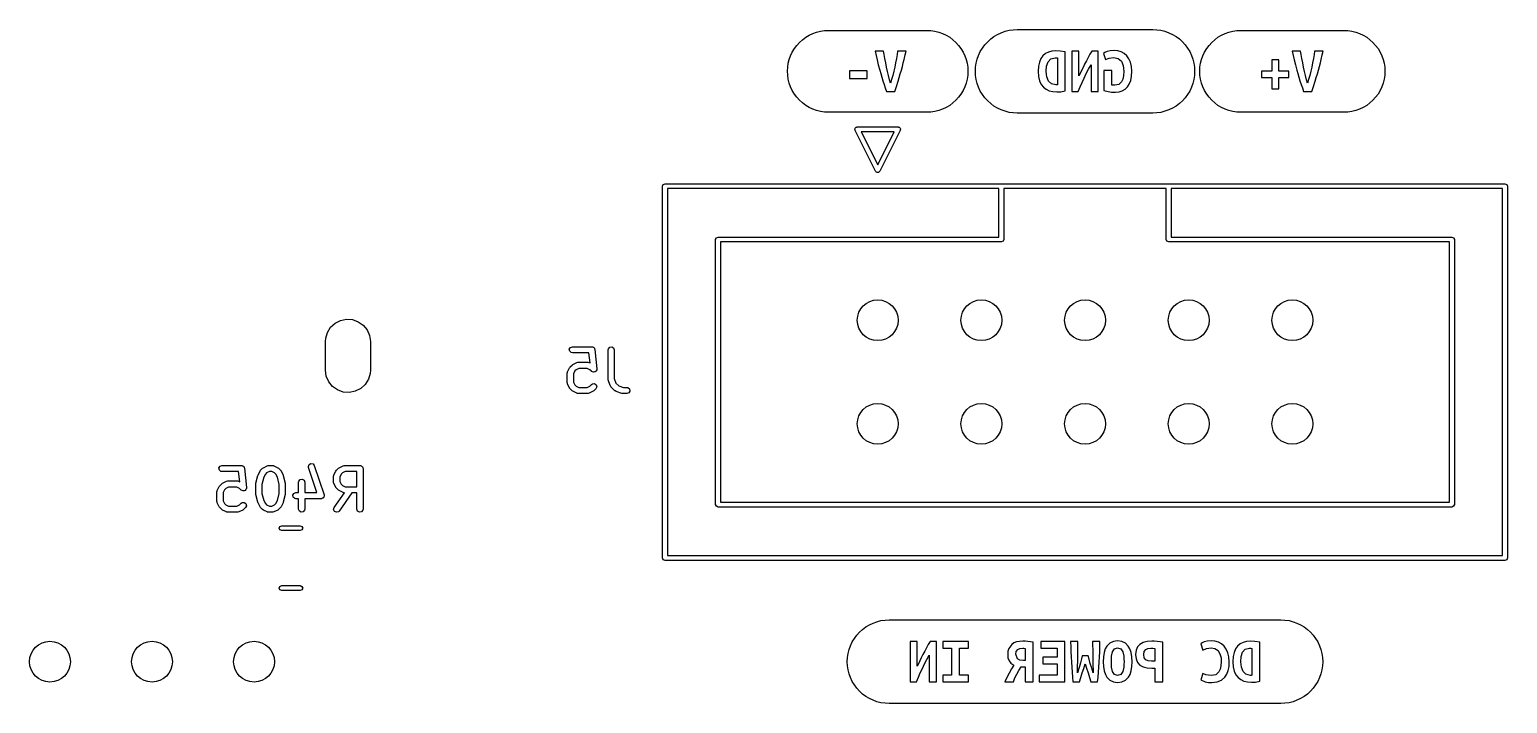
# Model space of a CAD drawing. Extents: x 64 to 231, y -147 to -43.
# Drawn here: x 156.9 to 193.11, y -146.57 to -130.04 of the extents above; entities that cross this region are included whole.
import ezdxf

# ---------------------------------------------------------------- set-up
doc = ezdxf.new("R2010")
doc.units = 0
doc.layers.add('BLACK', color=7, linetype='CONTINUOUS')

msp = doc.modelspace()

# ---------------------------------------------------------------- linework, layer by layer
at = {"layer": 'BLACK', "linetype": 'CONTINUOUS'}
for p, q in [((175.695, -130.427), (175.761, -130.354)), ((175.761, -130.354), (175.834, -130.288)), ((175.834, -130.288), (175.913, -130.229)), ((175.913, -130.229), (175.997, -130.179)), ((175.997, -130.179), (176.086, -130.136)), ((176.086, -130.136), (176.179, -130.103)), ((176.179, -130.103), (176.275, -130.079)), ((176.275, -130.079), (176.372, -130.065)), ((176.372, -130.065), (176.471, -130.06)), ((176.471, -130.06), (178.883, -130.06)), ((178.883, -130.06), (178.982, -130.065)), ((178.982, -130.065), (179.079, -130.079)), ((179.079, -130.079), (179.175, -130.103)), ((179.175, -130.103), (179.268, -130.136)), ((179.268, -130.136), (179.357, -130.179)), ((179.357, -130.179), (179.441, -130.229)), ((179.441, -130.229), (179.52, -130.288)), ((179.52, -130.288), (179.593, -130.354)), ((179.593, -130.354), (179.659, -130.427)), ((180.304, -130.413), (180.372, -130.339)), ((180.372, -130.339), (180.446, -130.271)), ((180.446, -130.271), (180.527, -130.211)), ((180.527, -130.211), (180.613, -130.16)), ((180.613, -130.16), (180.704, -130.117)), ((180.704, -130.117), (180.799, -130.083)), ((180.799, -130.083), (180.897, -130.058)), ((180.897, -130.058), (180.996, -130.044)), ((180.996, -130.044), (181.097, -130.039)), ((181.097, -130.039), (184.417, -130.039)), ((184.417, -130.039), (184.518, -130.044)), ((184.518, -130.044), (184.617, -130.058)), ((184.617, -130.058), (184.715, -130.083)), ((184.715, -130.083), (184.81, -130.117)), ((184.81, -130.117), (184.901, -130.16)), ((184.901, -130.16), (184.987, -130.211)), ((184.987, -130.211), (185.068, -130.271)), ((185.068, -130.271), (185.142, -130.339)), ((185.142, -130.339), (185.21, -130.413)), ((185.797, -130.427), (185.863, -130.354)), ((185.863, -130.354), (185.936, -130.288)), ((185.936, -130.288), (186.015, -130.229)), ((186.015, -130.229), (186.099, -130.179)), ((186.099, -130.179), (186.188, -130.136)), ((186.188, -130.136), (186.281, -130.103)), ((186.281, -130.103), (186.377, -130.079)), ((186.377, -130.079), (186.474, -130.065)), ((186.474, -130.065), (186.573, -130.06)), ((186.573, -130.06), (189.101, -130.06)), ((189.101, -130.06), (189.2, -130.065)), ((189.2, -130.065), (189.297, -130.079)), ((189.297, -130.079), (189.393, -130.103)), ((189.393, -130.103), (189.486, -130.136)), ((189.486, -130.136), (189.575, -130.179)), ((189.575, -130.179), (189.659, -130.229)), ((189.659, -130.229), (189.738, -130.288)), ((189.738, -130.288), (189.811, -130.354)), ((189.811, -130.354), (189.877, -130.427)), ((175.51, -130.773), (175.543, -130.68)), ((175.543, -130.68), (175.585, -130.591)), ((175.585, -130.591), (175.636, -130.506)), ((175.636, -130.506), (175.695, -130.427)), ((177.821, -130.573), (177.617, -130.573)), ((177.617, -130.573), (177.638, -130.673)), ((177.638, -130.673), (177.664, -130.785)), ((177.836, -130.655), (177.821, -130.573)), ((177.853, -130.75), (177.836, -130.655)), ((178.152, -130.655), (178.136, -130.75)), ((178.164, -130.573), (178.152, -130.655)), ((178.371, -130.573), (178.164, -130.573)), ((178.326, -130.773), (178.352, -130.662)), ((178.352, -130.662), (178.371, -130.573)), ((179.659, -130.427), (179.718, -130.506)), ((179.718, -130.506), (179.769, -130.591)), ((179.769, -130.591), (179.811, -130.68)), ((179.811, -130.68), (179.844, -130.773)), ((180.115, -130.766), (180.149, -130.672)), ((180.149, -130.672), (180.192, -130.581)), ((180.192, -130.581), (180.244, -130.494)), ((180.244, -130.494), (180.304, -130.413)), ((181.727, -130.681), (181.677, -130.75)), ((181.788, -130.628), (181.727, -130.681)), ((181.862, -130.591), (181.788, -130.628)), ((181.947, -130.569), (181.862, -130.591)), ((182.039, -130.562), (181.947, -130.569)), ((182.149, -130.567), (182.039, -130.562)), ((182.274, -130.586), (182.149, -130.567)), ((182.274, -131.545), (182.274, -130.586)), ((182.433, -130.573), (182.433, -131.556)), ((182.609, -130.573), (182.433, -130.573)), ((182.609, -131.178), (182.609, -130.573)), ((182.879, -130.646), (182.835, -130.725)), ((182.924, -130.573), (182.879, -130.646)), ((183.081, -130.573), (182.924, -130.573)), ((183.081, -131.556), (183.081, -130.573)), ((183.244, -130.604), (183.211, -130.623)), ((183.211, -130.623), (183.262, -130.778)), ((183.298, -130.58), (183.244, -130.604)), ((183.377, -130.56), (183.298, -130.58)), ((183.479, -130.551), (183.377, -130.56)), ((183.565, -130.559), (183.479, -130.551)), ((183.646, -130.584), (183.565, -130.559)), ((183.719, -130.624), (183.646, -130.584)), ((183.781, -130.681), (183.719, -130.624)), ((183.832, -130.754), (183.781, -130.681)), ((185.21, -130.413), (185.27, -130.494)), ((185.27, -130.494), (185.322, -130.581)), ((185.322, -130.581), (185.365, -130.672)), ((185.365, -130.672), (185.399, -130.766)), ((185.612, -130.773), (185.645, -130.68)), ((185.645, -130.68), (185.687, -130.591)), ((185.687, -130.591), (185.738, -130.506)), ((185.738, -130.506), (185.797, -130.427)), ((188.039, -130.573), (187.835, -130.573)), ((187.835, -130.573), (187.856, -130.673)), ((187.856, -130.673), (187.881, -130.785)), ((188.054, -130.655), (188.039, -130.573)), ((188.071, -130.75), (188.054, -130.655)), ((188.37, -130.655), (188.354, -130.75)), ((188.382, -130.573), (188.37, -130.655)), ((188.589, -130.573), (188.382, -130.573)), ((188.544, -130.773), (188.57, -130.662)), ((188.57, -130.662), (188.589, -130.573)), ((189.877, -130.427), (189.936, -130.506)), ((189.936, -130.506), (189.987, -130.591)), ((189.987, -130.591), (190.029, -130.68)), ((190.029, -130.68), (190.062, -130.773)), ((175.467, -131.064), (175.472, -130.966)), ((175.472, -131.162), (175.467, -131.064)), ((175.472, -130.966), (175.486, -130.868)), ((175.486, -130.868), (175.51, -130.773)), ((176.983, -131.052), (176.983, -131.244)), ((177.418, -131.052), (176.983, -131.052)), ((177.418, -131.244), (177.418, -131.052)), ((177.664, -130.785), (177.693, -130.906)), ((177.693, -130.906), (177.727, -131.032)), ((177.727, -131.032), (177.752, -131.119)), ((177.873, -130.853), (177.853, -130.75)), ((177.894, -130.959), (177.873, -130.853)), ((177.918, -131.066), (177.894, -130.959)), ((177.942, -131.17), (177.918, -131.066)), ((178.07, -131.064), (178.045, -131.169)), ((178.094, -130.958), (178.07, -131.064)), ((178.116, -130.852), (178.094, -130.958)), ((178.136, -130.75), (178.116, -130.852)), ((178.232, -131.124), (178.258, -131.032)), ((178.258, -131.032), (178.283, -130.942)), ((178.283, -130.942), (178.305, -130.856)), ((178.305, -130.856), (178.326, -130.773)), ((179.844, -130.773), (179.868, -130.868)), ((179.868, -130.868), (179.882, -130.966)), ((179.882, -130.966), (179.887, -131.064)), ((179.887, -131.064), (179.882, -131.162)), ((180.071, -131.064), (180.076, -130.963)), ((180.076, -131.165), (180.071, -131.064)), ((180.076, -130.963), (180.091, -130.864)), ((180.091, -130.864), (180.115, -130.766)), ((181.617, -130.94), (181.609, -131.064)), ((181.609, -131.064), (181.618, -131.19)), ((181.64, -130.836), (181.617, -130.94)), ((181.677, -130.75), (181.64, -130.836)), ((181.808, -131.064), (181.817, -130.94)), ((181.811, -131.134), (181.808, -131.064)), ((181.817, -130.94), (181.851, -130.834)), ((181.851, -130.834), (181.916, -130.76)), ((181.916, -130.76), (182.022, -130.732)), ((182.022, -130.732), (182.051, -130.733)), ((182.051, -130.733), (182.079, -130.737)), ((182.079, -130.737), (182.079, -131.397)), ((182.67, -131.045), (182.637, -131.116)), ((182.708, -130.968), (182.67, -131.045)), ((182.748, -130.888), (182.708, -130.968)), ((182.791, -130.807), (182.748, -130.888)), ((182.789, -131.121), (182.846, -131.013)), ((182.835, -130.725), (182.791, -130.807)), ((182.846, -131.013), (182.905, -130.904)), ((182.905, -130.904), (182.905, -131.556)), ((183.411, -131.042), (183.216, -131.042)), ((183.216, -131.042), (183.216, -131.532)), ((183.262, -130.778), (183.348, -130.739)), ((183.348, -130.739), (183.452, -130.721)), ((183.411, -131.401), (183.411, -131.042)), ((183.452, -130.721), (183.57, -130.746)), ((183.57, -130.746), (183.648, -130.817)), ((183.648, -130.817), (183.693, -130.925)), ((183.693, -130.925), (183.703, -130.991)), ((183.706, -131.064), (183.7, -131.171)), ((183.703, -130.991), (183.706, -131.064)), ((183.871, -130.843), (183.832, -130.754)), ((183.896, -130.946), (183.871, -130.843)), ((183.905, -131.064), (183.896, -130.946)), ((183.898, -131.183), (183.905, -131.064)), ((185.399, -130.766), (185.423, -130.864)), ((185.423, -130.864), (185.438, -130.963)), ((185.438, -130.963), (185.443, -131.064)), ((185.443, -131.064), (185.438, -131.165)), ((185.569, -131.064), (185.574, -130.966)), ((185.574, -131.162), (185.569, -131.064)), ((185.574, -130.966), (185.588, -130.868)), ((185.588, -130.868), (185.612, -130.773)), ((187.335, -131.058), (187.085, -131.058)), ((187.085, -131.058), (187.085, -131.219)), ((187.503, -130.782), (187.335, -130.782)), ((187.335, -130.782), (187.335, -131.058)), ((187.503, -131.058), (187.503, -130.782)), ((187.752, -131.058), (187.503, -131.058)), ((187.752, -131.219), (187.752, -131.058)), ((187.881, -130.785), (187.911, -130.906)), ((187.911, -130.906), (187.945, -131.032)), ((187.945, -131.032), (187.97, -131.119)), ((188.091, -130.853), (188.071, -130.75)), ((188.112, -130.959), (188.091, -130.853)), ((188.135, -131.066), (188.112, -130.959)), ((188.16, -131.17), (188.135, -131.066)), ((188.288, -131.064), (188.262, -131.169)), ((188.312, -130.958), (188.288, -131.064)), ((188.334, -130.852), (188.312, -130.958)), ((188.354, -130.75), (188.334, -130.852)), ((188.45, -131.124), (188.476, -131.032)), ((188.476, -131.032), (188.5, -130.942)), ((188.5, -130.942), (188.523, -130.856)), ((188.523, -130.856), (188.544, -130.773)), ((190.062, -130.773), (190.086, -130.868)), ((190.086, -130.868), (190.1, -130.966)), ((190.1, -130.966), (190.105, -131.064)), ((190.105, -131.064), (190.1, -131.162)), ((175.486, -131.26), (175.472, -131.162)), ((175.51, -131.355), (175.486, -131.26)), ((175.543, -131.448), (175.51, -131.355)), ((176.983, -131.244), (177.418, -131.244)), ((177.752, -131.119), (177.778, -131.207)), ((177.778, -131.207), (177.806, -131.296)), ((177.806, -131.296), (177.835, -131.384)), ((177.835, -131.384), (177.864, -131.471)), ((177.968, -131.269), (177.942, -131.17)), ((177.993, -131.355), (177.968, -131.269)), ((178.019, -131.267), (177.993, -131.355)), ((178.045, -131.169), (178.019, -131.267)), ((178.096, -131.555), (178.135, -131.439)), ((178.135, -131.439), (178.177, -131.308)), ((178.177, -131.308), (178.205, -131.216)), ((178.205, -131.216), (178.232, -131.124)), ((179.844, -131.355), (179.811, -131.448)), ((179.868, -131.26), (179.844, -131.355)), ((179.882, -131.162), (179.868, -131.26)), ((180.091, -131.264), (180.076, -131.165)), ((180.115, -131.362), (180.091, -131.264)), ((180.149, -131.456), (180.115, -131.362)), ((181.618, -131.19), (181.643, -131.297)), ((181.643, -131.297), (181.684, -131.384)), ((181.684, -131.384), (181.738, -131.453)), ((181.82, -131.198), (181.811, -131.134)), ((181.859, -131.304), (181.82, -131.198)), ((181.932, -131.374), (181.859, -131.304)), ((182.044, -131.399), (181.932, -131.374)), ((182.062, -131.399), (182.044, -131.399)), ((182.079, -131.397), (182.062, -131.399)), ((182.637, -131.116), (182.609, -131.178)), ((182.636, -131.447), (182.685, -131.338)), ((182.685, -131.338), (182.736, -131.23)), ((182.736, -131.23), (182.789, -131.121)), ((183.449, -131.405), (183.411, -131.401)), ((183.487, -131.407), (183.449, -131.405)), ((183.582, -131.386), (183.487, -131.407)), ((183.651, -131.324), (183.582, -131.386)), ((183.682, -131.258), (183.651, -131.324)), ((183.7, -131.171), (183.682, -131.258)), ((183.795, -131.447), (183.842, -131.375)), ((183.842, -131.375), (183.876, -131.287)), ((183.876, -131.287), (183.898, -131.183)), ((185.399, -131.362), (185.365, -131.456)), ((185.423, -131.264), (185.399, -131.362)), ((185.438, -131.165), (185.423, -131.264)), ((185.588, -131.26), (185.574, -131.162)), ((185.612, -131.355), (185.588, -131.26)), ((185.645, -131.448), (185.612, -131.355)), ((187.085, -131.219), (187.335, -131.219)), ((187.335, -131.219), (187.335, -131.495)), ((187.503, -131.495), (187.503, -131.219)), ((187.503, -131.219), (187.752, -131.219)), ((187.97, -131.119), (187.996, -131.207)), ((187.996, -131.207), (188.024, -131.296)), ((188.024, -131.296), (188.052, -131.384)), ((188.052, -131.384), (188.082, -131.471)), ((188.185, -131.269), (188.16, -131.17)), ((188.211, -131.355), (188.185, -131.269)), ((188.236, -131.267), (188.211, -131.355)), ((188.262, -131.169), (188.236, -131.267)), ((188.314, -131.555), (188.353, -131.439)), ((188.353, -131.439), (188.395, -131.308)), ((188.395, -131.308), (188.423, -131.216)), ((188.423, -131.216), (188.45, -131.124)), ((190.062, -131.355), (190.029, -131.448)), ((190.086, -131.26), (190.062, -131.355)), ((190.1, -131.162), (190.086, -131.26)), ((175.585, -131.537), (175.543, -131.448)), ((175.636, -131.622), (175.585, -131.537)), ((175.695, -131.701), (175.636, -131.622)), ((175.761, -131.774), (175.695, -131.701)), ((175.834, -131.84), (175.761, -131.774)), ((177.864, -131.471), (177.894, -131.555)), ((177.894, -131.555), (178.096, -131.555)), ((179.593, -131.774), (179.52, -131.84)), ((179.659, -131.701), (179.593, -131.774)), ((179.718, -131.622), (179.659, -131.701)), ((179.769, -131.537), (179.718, -131.622)), ((179.811, -131.448), (179.769, -131.537)), ((180.192, -131.547), (180.149, -131.456)), ((180.244, -131.634), (180.192, -131.547)), ((180.304, -131.715), (180.244, -131.634)), ((180.372, -131.789), (180.304, -131.715)), ((180.446, -131.857), (180.372, -131.789)), ((181.738, -131.453), (181.804, -131.505)), ((181.804, -131.505), (181.881, -131.541)), ((181.881, -131.541), (181.969, -131.562)), ((181.969, -131.562), (182.065, -131.569)), ((182.065, -131.569), (182.167, -131.563)), ((182.167, -131.563), (182.274, -131.545)), ((182.433, -131.556), (182.59, -131.556)), ((182.59, -131.556), (182.636, -131.447)), ((182.905, -131.556), (183.081, -131.556)), ((183.216, -131.532), (183.325, -131.561)), ((183.325, -131.561), (183.406, -131.573)), ((183.406, -131.573), (183.503, -131.577)), ((183.503, -131.577), (183.591, -131.569)), ((183.591, -131.569), (183.669, -131.544)), ((183.669, -131.544), (183.737, -131.504)), ((183.737, -131.504), (183.795, -131.447)), ((185.142, -131.789), (185.068, -131.857)), ((185.21, -131.715), (185.142, -131.789)), ((185.27, -131.634), (185.21, -131.715)), ((185.322, -131.547), (185.27, -131.634)), ((185.365, -131.456), (185.322, -131.547)), ((185.687, -131.537), (185.645, -131.448)), ((185.738, -131.622), (185.687, -131.537)), ((185.797, -131.701), (185.738, -131.622)), ((185.863, -131.774), (185.797, -131.701)), ((185.936, -131.84), (185.863, -131.774)), ((187.335, -131.495), (187.503, -131.495)), ((188.082, -131.471), (188.112, -131.555)), ((188.112, -131.555), (188.314, -131.555)), ((189.811, -131.774), (189.738, -131.84)), ((189.877, -131.701), (189.811, -131.774)), ((189.936, -131.622), (189.877, -131.701)), ((189.987, -131.537), (189.936, -131.622)), ((190.029, -131.448), (189.987, -131.537)), ((175.913, -131.899), (175.834, -131.84)), ((175.997, -131.949), (175.913, -131.899)), ((176.086, -131.992), (175.997, -131.949)), ((176.179, -132.025), (176.086, -131.992)), ((176.275, -132.049), (176.179, -132.025)), ((176.372, -132.063), (176.275, -132.049)), ((176.471, -132.068), (176.372, -132.063)), ((178.883, -132.068), (176.471, -132.068)), ((178.982, -132.063), (178.883, -132.068)), ((179.079, -132.049), (178.982, -132.063)), ((179.175, -132.025), (179.079, -132.049)), ((179.268, -131.992), (179.175, -132.025)), ((179.357, -131.949), (179.268, -131.992)), ((179.441, -131.899), (179.357, -131.949)), ((179.52, -131.84), (179.441, -131.899)), ((180.527, -131.917), (180.446, -131.857)), ((180.613, -131.968), (180.527, -131.917)), ((180.704, -132.011), (180.613, -131.968)), ((180.799, -132.045), (180.704, -132.011)), ((180.897, -132.07), (180.799, -132.045)), ((180.996, -132.084), (180.897, -132.07)), ((181.097, -132.089), (180.996, -132.084)), ((184.417, -132.089), (181.097, -132.089)), ((184.518, -132.084), (184.417, -132.089)), ((184.617, -132.07), (184.518, -132.084)), ((184.715, -132.045), (184.617, -132.07)), ((184.81, -132.011), (184.715, -132.045)), ((184.901, -131.968), (184.81, -132.011)), ((184.987, -131.917), (184.901, -131.968)), ((185.068, -131.857), (184.987, -131.917)), ((186.015, -131.899), (185.936, -131.84)), ((186.099, -131.949), (186.015, -131.899)), ((186.188, -131.992), (186.099, -131.949)), ((186.281, -132.025), (186.188, -131.992)), ((186.377, -132.049), (186.281, -132.025)), ((186.474, -132.063), (186.377, -132.049)), ((186.573, -132.068), (186.474, -132.063)), ((189.101, -132.068), (186.573, -132.068)), ((189.2, -132.063), (189.101, -132.068)), ((189.297, -132.049), (189.2, -132.063)), ((189.393, -132.025), (189.297, -132.049)), ((189.486, -131.992), (189.393, -132.025)), ((189.575, -131.949), (189.486, -131.992)), ((189.659, -131.899), (189.575, -131.949)), ((189.738, -131.84), (189.659, -131.899)), ((177.117, -132.489), (177.121, -132.48)), ((177.122, -132.502), (177.117, -132.489)), ((177.12, -132.471), (177.129, -132.46)), ((177.121, -132.48), (177.12, -132.471)), ((177.123, -132.516), (177.122, -132.502)), ((177.623, -133.516), (177.123, -132.516)), ((177.129, -132.46), (177.135, -132.447)), ((177.135, -132.447), (177.144, -132.443)), ((177.144, -132.443), (177.15, -132.436)), ((177.15, -132.436), (177.164, -132.435)), ((177.164, -132.435), (177.177, -132.429)), ((177.177, -132.429), (178.177, -132.429)), ((178.231, -132.516), (177.731, -133.516)), ((178.177, -132.429), (178.19, -132.435)), ((178.19, -132.435), (178.204, -132.436)), ((178.204, -132.436), (178.21, -132.443)), ((178.21, -132.443), (178.219, -132.447)), ((178.219, -132.447), (178.225, -132.46)), ((178.225, -132.46), (178.234, -132.471)), ((178.232, -132.502), (178.231, -132.516)), ((178.237, -132.489), (178.232, -132.502)), ((178.234, -132.471), (178.233, -132.48)), ((178.233, -132.48), (178.237, -132.489)), ((177.274, -132.549), (177.677, -133.355)), ((178.08, -132.549), (177.274, -132.549)), ((177.677, -133.355), (178.08, -132.549)), ((177.638, -133.529), (177.623, -133.516)), ((177.65, -133.543), (177.638, -133.529)), ((177.655, -133.543), (177.65, -133.543)), ((177.658, -133.546), (177.655, -133.543)), ((177.677, -133.545), (177.658, -133.546)), ((177.696, -133.546), (177.677, -133.545)), ((177.699, -133.543), (177.696, -133.546)), ((177.704, -133.543), (177.699, -133.543)), ((177.716, -133.529), (177.704, -133.543)), ((177.731, -133.516), (177.716, -133.529)), ((172.407, -133.88), (172.425, -133.837)), ((172.407, -142.999), (172.407, -133.88)), ((172.425, -133.837), (172.467, -133.82)), ((172.467, -133.82), (193.047, -133.82)), ((180.647, -133.939), (172.527, -133.939)), ((172.527, -133.939), (172.527, -142.939)), ((180.647, -135.13), (180.647, -133.939)), ((184.747, -133.939), (180.767, -133.939)), ((180.767, -133.939), (180.767, -135.189)), ((184.747, -135.189), (184.747, -133.939)), ((192.987, -133.939), (184.867, -133.939)), ((184.867, -133.939), (184.867, -135.13)), ((192.987, -142.939), (192.987, -133.939)), ((193.047, -133.82), (193.089, -133.837)), ((193.089, -133.837), (193.107, -133.88)), ((193.107, -133.88), (193.107, -142.999)), ((173.707, -135.189), (173.725, -135.147)), ((173.707, -141.689), (173.707, -135.189)), ((173.725, -135.147), (173.767, -135.13)), ((173.767, -135.13), (180.647, -135.13)), ((180.707, -135.249), (173.827, -135.249)), ((173.827, -135.249), (173.827, -141.63)), ((180.749, -135.232), (180.707, -135.249)), ((180.767, -135.189), (180.749, -135.232)), ((184.765, -135.232), (184.747, -135.189)), ((184.807, -135.249), (184.765, -135.232)), ((191.687, -135.249), (184.807, -135.249)), ((184.867, -135.13), (191.747, -135.13)), ((191.687, -141.63), (191.687, -135.249)), ((191.747, -135.13), (191.789, -135.147)), ((191.789, -135.147), (191.807, -135.189)), ((191.807, -135.189), (191.807, -141.689)), ((164.383, -137.24), (164.516, -137.173)), ((164.516, -137.173), (164.662, -137.143)), ((164.662, -137.143), (164.811, -137.154)), ((164.811, -137.154), (164.952, -137.205)), ((164.952, -137.205), (165.074, -137.291)), ((164.153, -137.612), (164.195, -137.468)), ((164.195, -137.468), (164.273, -137.341)), ((164.273, -137.341), (164.383, -137.24)), ((165.074, -137.291), (165.167, -137.407)), ((165.167, -137.407), (165.227, -137.544)), ((165.227, -137.544), (165.247, -137.692)), ((164.147, -137.692), (164.153, -137.612)), ((164.147, -138.392), (164.147, -137.692)), ((165.247, -137.692), (165.247, -138.392)), ((170.122, -137.879), (170.148, -137.834)), ((170.131, -137.929), (170.122, -137.879)), ((170.17, -137.962), (170.131, -137.929)), ((170.148, -137.834), (170.196, -137.817)), ((170.196, -137.817), (170.672, -137.817)), ((170.672, -137.817), (170.676, -137.818)), ((170.676, -137.818), (170.678, -137.817)), ((170.678, -137.817), (170.681, -137.818)), ((170.681, -137.818), (170.698, -137.821)), ((170.698, -137.821), (170.71, -137.832)), ((170.71, -137.832), (170.725, -137.838)), ((170.725, -137.838), (170.729, -137.848)), ((170.729, -137.848), (170.737, -137.854)), ((170.737, -137.854), (170.74, -137.87)), ((170.74, -137.87), (170.747, -137.884)), ((170.747, -137.884), (170.794, -138.361)), ((171.073, -137.892), (171.078, -137.866)), ((171.073, -138.606), (171.073, -137.892)), ((171.078, -137.866), (171.111, -137.827)), ((171.111, -137.827), (171.161, -137.818)), ((171.161, -137.818), (171.206, -137.844)), ((171.206, -137.844), (171.223, -137.892)), ((171.223, -137.892), (171.223, -138.594)), ((170.129, -138.335), (170.142, -138.317)), ((170.142, -138.317), (170.143, -138.315)), ((170.143, -138.315), (170.191, -138.267)), ((170.196, -137.967), (170.17, -137.962)), ((170.191, -138.267), (170.209, -138.255)), ((170.604, -137.967), (170.196, -137.967)), ((170.209, -138.255), (170.21, -138.253)), ((170.21, -138.253), (170.305, -138.206)), ((170.305, -138.206), (170.33, -138.198)), ((170.33, -138.198), (170.335, -138.199)), ((170.335, -138.199), (170.339, -138.198)), ((170.339, -138.198), (170.577, -138.198)), ((170.577, -138.198), (170.603, -138.202)), ((170.603, -138.202), (170.606, -138.205)), ((170.629, -138.215), (170.604, -137.967)), ((170.606, -138.205), (170.61, -138.206)), ((170.61, -138.206), (170.629, -138.215)), ((164.167, -138.54), (164.147, -138.392)), ((164.227, -138.677), (164.167, -138.54)), ((164.32, -138.793), (164.227, -138.677)), ((165.199, -138.616), (165.121, -138.743)), ((165.241, -138.472), (165.199, -138.616)), ((165.247, -138.392), (165.241, -138.472)), ((170.073, -138.463), (170.078, -138.438)), ((170.073, -138.701), (170.073, -138.463)), ((170.078, -138.438), (170.081, -138.434)), ((170.081, -138.43), (170.129, -138.335)), ((170.081, -138.434), (170.081, -138.43)), ((170.258, -138.412), (170.223, -138.481)), ((170.223, -138.481), (170.223, -138.684)), ((170.223, -138.684), (170.258, -138.752)), ((170.288, -138.382), (170.258, -138.412)), ((170.357, -138.348), (170.288, -138.382)), ((170.559, -138.348), (170.357, -138.348)), ((170.628, -138.382), (170.559, -138.348)), ((170.667, -138.421), (170.628, -138.382)), ((170.667, -138.422), (170.667, -138.421)), ((170.667, -138.421), (170.667, -138.421)), ((170.69, -138.432), (170.667, -138.422)), ((170.713, -138.443), (170.69, -138.432)), ((170.714, -138.443), (170.713, -138.443)), ((170.738, -138.436), (170.714, -138.443)), ((170.714, -138.443), (170.714, -138.443)), ((170.763, -138.43), (170.738, -138.436)), ((170.764, -138.429), (170.763, -138.429)), ((170.763, -138.429), (170.763, -138.43)), ((170.778, -138.408), (170.764, -138.429)), ((170.792, -138.387), (170.778, -138.408)), ((170.794, -138.361), (170.792, -138.387)), ((170.792, -138.387), (170.792, -138.387)), ((170.792, -138.387), (170.792, -138.387)), ((171.074, -138.608), (171.073, -138.606)), ((171.077, -138.63), (171.074, -138.608)), ((171.125, -138.773), (171.077, -138.63)), ((171.223, -138.594), (171.262, -138.709)), ((164.442, -138.879), (164.32, -138.793)), ((164.583, -138.93), (164.442, -138.879)), ((164.732, -138.941), (164.583, -138.93)), ((164.878, -138.911), (164.732, -138.941)), ((165.011, -138.844), (164.878, -138.911)), ((165.121, -138.743), (165.011, -138.844)), ((170.075, -138.706), (170.073, -138.701)), ((170.074, -138.71), (170.075, -138.706)), ((170.081, -138.735), (170.074, -138.71)), ((170.129, -138.83), (170.081, -138.735)), ((170.13, -138.831), (170.129, -138.83)), ((170.143, -138.85), (170.13, -138.831)), ((170.191, -138.897), (170.143, -138.85)), ((170.192, -138.898), (170.191, -138.897)), ((170.21, -138.911), (170.192, -138.898)), ((170.305, -138.959), (170.21, -138.911)), ((170.258, -138.752), (170.288, -138.783)), ((170.288, -138.783), (170.357, -138.817)), ((170.31, -138.959), (170.305, -138.959)), ((170.313, -138.962), (170.31, -138.959)), ((170.339, -138.967), (170.313, -138.962)), ((170.577, -138.967), (170.339, -138.967)), ((170.357, -138.817), (170.559, -138.817)), ((170.559, -138.817), (170.628, -138.783)), ((170.581, -138.965), (170.577, -138.967)), ((170.585, -138.966), (170.581, -138.965)), ((170.61, -138.959), (170.585, -138.966)), ((170.706, -138.911), (170.61, -138.959)), ((170.628, -138.783), (170.667, -138.744)), ((170.667, -138.744), (170.688, -138.729)), ((170.688, -138.729), (170.739, -138.724)), ((170.707, -138.91), (170.706, -138.911)), ((170.725, -138.897), (170.707, -138.91)), ((170.773, -138.85), (170.725, -138.897)), ((170.739, -138.724), (170.781, -138.754)), ((170.794, -138.803), (170.773, -138.85)), ((170.781, -138.754), (170.794, -138.803)), ((171.128, -138.776), (171.125, -138.773)), ((171.128, -138.781), (171.128, -138.776)), ((171.143, -138.802), (171.128, -138.781)), ((171.238, -138.897), (171.143, -138.802)), ((171.242, -138.899), (171.238, -138.897)), ((171.245, -138.903), (171.242, -138.899)), ((171.267, -138.915), (171.245, -138.903)), ((171.262, -138.709), (171.332, -138.779)), ((171.41, -138.963), (171.267, -138.915)), ((171.332, -138.779), (171.446, -138.817)), ((171.412, -138.963), (171.41, -138.963)), ((171.434, -138.967), (171.412, -138.963)), ((171.529, -138.967), (171.434, -138.967)), ((171.446, -138.817), (171.529, -138.817)), ((171.529, -138.817), (171.555, -138.821)), ((171.577, -138.949), (171.529, -138.967)), ((171.555, -138.821), (171.594, -138.854)), ((171.603, -138.905), (171.577, -138.949)), ((171.594, -138.854), (171.603, -138.905)), ((161.538, -140.791), (161.564, -140.747)), ((161.547, -140.842), (161.538, -140.791)), ((161.586, -140.875), (161.547, -140.842)), ((161.564, -140.747), (161.612, -140.729)), ((161.612, -140.729), (162.088, -140.729)), ((162.088, -140.729), (162.092, -140.73)), ((162.092, -140.73), (162.094, -140.73)), ((162.094, -140.73), (162.097, -140.731)), ((162.097, -140.731), (162.114, -140.734)), ((162.114, -140.734), (162.126, -140.744)), ((162.126, -140.744), (162.141, -140.751)), ((162.141, -140.751), (162.145, -140.76)), ((162.145, -140.76), (162.153, -140.767)), ((162.153, -140.767), (162.156, -140.783)), ((162.156, -140.783), (162.163, -140.797)), ((162.163, -140.797), (162.21, -141.273)), ((162.545, -140.866), (162.558, -140.848)), ((162.558, -140.848), (162.559, -140.847)), ((162.559, -140.847), (162.607, -140.799)), ((162.607, -140.799), (162.625, -140.786)), ((162.625, -140.786), (162.626, -140.785)), ((162.626, -140.785), (162.721, -140.737)), ((162.721, -140.737), (162.746, -140.73)), ((162.746, -140.73), (162.751, -140.731)), ((162.751, -140.731), (162.755, -140.729)), ((162.755, -140.729), (162.85, -140.729)), ((162.85, -140.729), (162.876, -140.734)), ((162.876, -140.734), (162.879, -140.737)), ((162.879, -140.737), (162.884, -140.737)), ((162.884, -140.737), (162.979, -140.785)), ((162.979, -140.785), (162.997, -140.798)), ((162.997, -140.798), (162.998, -140.799)), ((162.998, -140.799), (163.046, -140.847)), ((163.046, -140.847), (163.059, -140.865)), ((163.728, -140.755), (163.746, -140.707)), ((163.731, -140.78), (163.728, -140.755)), ((163.937, -141.396), (163.731, -140.78)), ((163.746, -140.707), (163.791, -140.683)), ((163.791, -140.683), (163.842, -140.693)), ((163.842, -140.693), (163.874, -140.733)), ((163.874, -140.733), (164.112, -141.447)), ((164.402, -140.866), (164.415, -140.848)), ((164.415, -140.848), (164.416, -140.847)), ((164.416, -140.847), (164.464, -140.799)), ((164.464, -140.799), (164.482, -140.786)), ((164.482, -140.786), (164.483, -140.785)), ((164.483, -140.785), (164.578, -140.737)), ((164.578, -140.737), (164.603, -140.73)), ((164.603, -140.73), (164.608, -140.731)), ((164.608, -140.731), (164.612, -140.729)), ((164.612, -140.729), (164.993, -140.729)), ((164.993, -140.729), (165.003, -140.731)), ((165.003, -140.731), (165.006, -140.731)), ((165.006, -140.731), (165.009, -140.732)), ((165.009, -140.732), (165.019, -140.734)), ((165.019, -140.734), (165.034, -140.746)), ((165.034, -140.746), (165.05, -140.756)), ((165.05, -140.756), (165.053, -140.763)), ((165.053, -140.763), (165.058, -140.767)), ((165.058, -140.767), (165.061, -140.786)), ((165.061, -140.786), (165.068, -140.804)), ((165.068, -140.804), (165.068, -141.804)), ((161.559, -141.228), (161.607, -141.18)), ((161.612, -140.879), (161.586, -140.875)), ((161.607, -141.18), (161.625, -141.167)), ((162.02, -140.879), (161.612, -140.879)), ((161.625, -141.167), (161.626, -141.166)), ((161.626, -141.166), (161.721, -141.118)), ((161.721, -141.118), (161.746, -141.111)), ((161.746, -141.111), (161.751, -141.112)), ((161.751, -141.112), (161.755, -141.11)), ((161.755, -141.11), (161.993, -141.11)), ((161.993, -141.11), (162.019, -141.115)), ((162.019, -141.115), (162.022, -141.118)), ((162.045, -141.128), (162.02, -140.879)), ((162.022, -141.118), (162.027, -141.118)), ((162.027, -141.118), (162.045, -141.128)), ((162.442, -141.185), (162.444, -141.171)), ((162.442, -141.423), (162.442, -141.185)), ((162.444, -141.167), (162.492, -140.977)), ((162.444, -141.171), (162.444, -141.167)), ((162.492, -140.977), (162.497, -140.965)), ((162.497, -140.961), (162.545, -140.866)), ((162.497, -140.965), (162.497, -140.961)), ((162.635, -141.021), (162.592, -141.195)), ((162.592, -141.195), (162.592, -141.414)), ((162.674, -140.944), (162.635, -141.021)), ((162.704, -140.914), (162.674, -140.944)), ((162.773, -140.879), (162.704, -140.914)), ((162.832, -140.879), (162.773, -140.879)), ((162.901, -140.914), (162.832, -140.879)), ((162.931, -140.944), (162.901, -140.914)), ((162.97, -141.021), (162.931, -140.944)), ((163.013, -141.195), (162.97, -141.021)), ((163.013, -141.414), (163.013, -141.195)), ((163.059, -140.865), (163.06, -140.866)), ((163.06, -140.866), (163.108, -140.961)), ((163.108, -140.961), (163.111, -140.974)), ((163.111, -140.974), (163.113, -140.977)), ((163.113, -140.977), (163.161, -141.167)), ((163.161, -141.167), (163.162, -141.182)), ((163.162, -141.182), (163.163, -141.185)), ((163.163, -141.185), (163.163, -141.423)), ((163.489, -141.138), (163.494, -141.112)), ((163.489, -141.396), (163.489, -141.138)), ((163.494, -141.112), (163.527, -141.073)), ((163.527, -141.073), (163.577, -141.064)), ((163.577, -141.064), (163.622, -141.09)), ((163.622, -141.09), (163.639, -141.138)), ((163.639, -141.138), (163.639, -141.396)), ((164.347, -140.995), (164.351, -140.969)), ((164.347, -141.138), (164.347, -140.995)), ((164.348, -141.142), (164.347, -141.138)), ((164.347, -141.146), (164.348, -141.142)), ((164.354, -141.171), (164.347, -141.146)), ((164.351, -140.969), (164.354, -140.966)), ((164.354, -140.961), (164.402, -140.866)), ((164.354, -140.966), (164.354, -140.961)), ((164.402, -141.266), (164.354, -141.171)), ((164.531, -140.944), (164.497, -141.013)), ((164.497, -141.013), (164.497, -141.12)), ((164.497, -141.12), (164.531, -141.189)), ((164.561, -140.914), (164.531, -140.944)), ((164.531, -141.189), (164.561, -141.219)), ((164.63, -140.879), (164.561, -140.914)), ((164.561, -141.219), (164.63, -141.253)), ((164.918, -140.879), (164.63, -140.879)), ((164.918, -141.253), (164.918, -140.879)), ((161.489, -141.376), (161.494, -141.35)), ((161.489, -141.614), (161.489, -141.376)), ((161.494, -141.35), (161.497, -141.347)), ((161.497, -141.342), (161.545, -141.247)), ((161.497, -141.347), (161.497, -141.342)), ((161.545, -141.247), (161.558, -141.229)), ((161.558, -141.229), (161.559, -141.228)), ((161.674, -141.325), (161.639, -141.394)), ((161.639, -141.394), (161.639, -141.596)), ((161.704, -141.295), (161.674, -141.325)), ((161.773, -141.26), (161.704, -141.295)), ((161.975, -141.26), (161.773, -141.26)), ((162.044, -141.295), (161.975, -141.26)), ((162.083, -141.334), (162.044, -141.295)), ((162.106, -141.345), (162.083, -141.334)), ((162.083, -141.334), (162.083, -141.334)), ((162.083, -141.334), (162.083, -141.334)), ((162.129, -141.355), (162.106, -141.345)), ((162.13, -141.355), (162.129, -141.355)), ((162.154, -141.349), (162.13, -141.355)), ((162.13, -141.355), (162.13, -141.355)), ((162.179, -141.342), (162.154, -141.349)), ((162.18, -141.341), (162.179, -141.342)), ((162.179, -141.342), (162.179, -141.342)), ((162.194, -141.321), (162.18, -141.341)), ((162.208, -141.3), (162.194, -141.321)), ((162.209, -141.299), (162.208, -141.299)), ((162.208, -141.299), (162.208, -141.3)), ((162.21, -141.273), (162.209, -141.299)), ((162.443, -141.427), (162.442, -141.423)), ((162.444, -141.442), (162.443, -141.427)), ((162.492, -141.632), (162.444, -141.442)), ((162.592, -141.414), (162.635, -141.588)), ((162.97, -141.588), (163.013, -141.414)), ((163.161, -141.442), (163.113, -141.632)), ((163.163, -141.423), (163.161, -141.438)), ((163.161, -141.438), (163.161, -141.442)), ((163.348, -141.458), (163.373, -141.414)), ((163.357, -141.509), (163.348, -141.458)), ((163.396, -141.542), (163.357, -141.509)), ((163.373, -141.414), (163.422, -141.396)), ((163.422, -141.546), (163.396, -141.542)), ((163.422, -141.396), (163.489, -141.396)), ((163.489, -141.546), (163.422, -141.546)), ((163.489, -141.804), (163.489, -141.546)), ((163.639, -141.396), (163.937, -141.396)), ((164.041, -141.546), (163.639, -141.546)), ((163.639, -141.546), (163.639, -141.804)), ((164.046, -141.544), (164.041, -141.546)), ((164.052, -141.545), (164.046, -141.544)), ((164.07, -141.535), (164.052, -141.545)), ((164.089, -141.528), (164.07, -141.535)), ((164.092, -141.524), (164.089, -141.528)), ((164.097, -141.521), (164.092, -141.524)), ((164.104, -141.502), (164.097, -141.521)), ((164.114, -141.484), (164.104, -141.502)), ((164.112, -141.447), (164.116, -141.473)), ((164.116, -141.473), (164.113, -141.478)), ((164.113, -141.478), (164.114, -141.484)), ((164.36, -141.761), (164.611, -141.403)), ((164.403, -141.268), (164.402, -141.266)), ((164.416, -141.286), (164.403, -141.268)), ((164.464, -141.334), (164.416, -141.286)), ((164.465, -141.334), (164.464, -141.334)), ((164.483, -141.348), (164.465, -141.334)), ((164.578, -141.395), (164.483, -141.348)), ((164.794, -141.403), (164.483, -141.847)), ((164.583, -141.396), (164.578, -141.395)), ((164.586, -141.399), (164.583, -141.396)), ((164.611, -141.403), (164.586, -141.399)), ((164.63, -141.253), (164.918, -141.253)), ((164.918, -141.403), (164.794, -141.403)), ((164.918, -141.804), (164.918, -141.403)), ((161.491, -141.618), (161.489, -141.614)), ((161.49, -141.622), (161.491, -141.618)), ((161.497, -141.647), (161.49, -141.622)), ((161.545, -141.743), (161.497, -141.647)), ((161.546, -141.744), (161.545, -141.743)), ((161.559, -141.762), (161.546, -141.744)), ((161.607, -141.81), (161.559, -141.762)), ((161.608, -141.81), (161.607, -141.81)), ((161.626, -141.824), (161.608, -141.81)), ((161.721, -141.871), (161.626, -141.824)), ((161.639, -141.596), (161.674, -141.665)), ((161.674, -141.665), (161.704, -141.695)), ((161.704, -141.695), (161.773, -141.729)), ((161.726, -141.872), (161.721, -141.871)), ((161.729, -141.875), (161.726, -141.872)), ((161.755, -141.879), (161.729, -141.875)), ((161.993, -141.879), (161.755, -141.879)), ((161.773, -141.729), (161.975, -141.729)), ((161.975, -141.729), (162.044, -141.695)), ((161.997, -141.878), (161.993, -141.879)), ((162.002, -141.879), (161.997, -141.878)), ((162.027, -141.871), (162.002, -141.879)), ((162.122, -141.824), (162.027, -141.871)), ((162.044, -141.695), (162.083, -141.656)), ((162.083, -141.656), (162.104, -141.641)), ((162.104, -141.641), (162.155, -141.637)), ((162.123, -141.823), (162.122, -141.824)), ((162.141, -141.81), (162.123, -141.823)), ((162.189, -141.762), (162.141, -141.81)), ((162.155, -141.637), (162.197, -141.666)), ((162.211, -141.716), (162.189, -141.762)), ((162.197, -141.666), (162.211, -141.716)), ((162.494, -141.635), (162.492, -141.632)), ((162.497, -141.647), (162.494, -141.635)), ((162.545, -141.743), (162.497, -141.647)), ((162.546, -141.744), (162.545, -141.743)), ((162.559, -141.762), (162.546, -141.744)), ((162.607, -141.81), (162.559, -141.762)), ((162.608, -141.81), (162.607, -141.81)), ((162.626, -141.824), (162.608, -141.81)), ((162.721, -141.871), (162.626, -141.824)), ((162.635, -141.588), (162.674, -141.665)), ((162.674, -141.665), (162.704, -141.695)), ((162.704, -141.695), (162.773, -141.729)), ((162.726, -141.872), (162.721, -141.871)), ((162.729, -141.875), (162.726, -141.872)), ((162.755, -141.879), (162.729, -141.875)), ((162.85, -141.879), (162.755, -141.879)), ((162.773, -141.729), (162.832, -141.729)), ((162.832, -141.729), (162.901, -141.695)), ((162.854, -141.878), (162.85, -141.879)), ((162.859, -141.879), (162.854, -141.878)), ((162.884, -141.871), (162.859, -141.879)), ((162.979, -141.824), (162.884, -141.871)), ((162.901, -141.695), (162.931, -141.665)), ((162.931, -141.665), (162.97, -141.588)), ((162.98, -141.823), (162.979, -141.824)), ((162.998, -141.81), (162.98, -141.823)), ((163.046, -141.762), (162.998, -141.81)), ((163.047, -141.761), (163.046, -141.762)), ((163.06, -141.743), (163.047, -141.761)), ((163.108, -141.647), (163.06, -141.743)), ((163.113, -141.632), (163.108, -141.644)), ((163.108, -141.644), (163.108, -141.647)), ((163.507, -141.853), (163.489, -141.804)), ((163.551, -141.878), (163.507, -141.853)), ((163.602, -141.869), (163.551, -141.878)), ((163.635, -141.83), (163.602, -141.869)), ((163.639, -141.804), (163.635, -141.83)), ((164.347, -141.811), (164.36, -141.761)), ((164.369, -141.857), (164.347, -141.811)), ((164.415, -141.879), (164.369, -141.857)), ((164.465, -141.866), (164.415, -141.879)), ((164.483, -141.847), (164.465, -141.866)), ((164.936, -141.853), (164.918, -141.804)), ((164.98, -141.878), (164.936, -141.853)), ((165.03, -141.869), (164.98, -141.878)), ((165.063, -141.83), (165.03, -141.869)), ((165.068, -141.804), (165.063, -141.83)), ((173.725, -141.732), (173.707, -141.689)), ((173.767, -141.749), (173.725, -141.732)), ((191.747, -141.749), (173.767, -141.749)), ((173.827, -141.63), (191.687, -141.63)), ((191.789, -141.732), (191.747, -141.749)), ((191.807, -141.689), (191.789, -141.732)), ((163.015, -142.267), (163.033, -142.225)), ((163.033, -142.309), (163.015, -142.267)), ((163.033, -142.225), (163.075, -142.207)), ((163.075, -142.207), (163.53, -142.207)), ((163.53, -142.207), (163.572, -142.225)), ((163.572, -142.225), (163.59, -142.267)), ((163.59, -142.267), (163.572, -142.309)), ((163.075, -142.327), (163.033, -142.309)), ((163.53, -142.327), (163.075, -142.327)), ((163.572, -142.309), (163.53, -142.327)), ((172.425, -143.042), (172.407, -142.999)), ((172.527, -142.939), (192.987, -142.939)), ((193.107, -142.999), (193.089, -143.042)), ((172.467, -143.059), (172.425, -143.042)), ((193.047, -143.059), (172.467, -143.059)), ((193.089, -143.042), (193.047, -143.059)), ((163.015, -143.737), (163.033, -143.695)), ((163.033, -143.779), (163.015, -143.737)), ((163.033, -143.695), (163.075, -143.677)), ((163.075, -143.677), (163.53, -143.677)), ((163.53, -143.677), (163.572, -143.695)), ((163.572, -143.695), (163.59, -143.737)), ((163.59, -143.737), (163.572, -143.779)), ((163.075, -143.797), (163.033, -143.779)), ((163.53, -143.797), (163.075, -143.797)), ((163.572, -143.779), (163.53, -143.797)), ((177.165, -144.891), (177.233, -144.817)), ((177.233, -144.817), (177.308, -144.749)), ((177.308, -144.749), (177.388, -144.689)), ((177.388, -144.689), (177.475, -144.638)), ((177.475, -144.638), (177.566, -144.595)), ((177.566, -144.595), (177.66, -144.561)), ((177.66, -144.561), (177.758, -144.536)), ((177.758, -144.536), (177.858, -144.522)), ((177.858, -144.522), (177.958, -144.517)), ((177.958, -144.517), (187.556, -144.517)), ((187.556, -144.517), (187.656, -144.522)), ((187.656, -144.522), (187.756, -144.536)), ((187.756, -144.536), (187.854, -144.561)), ((187.854, -144.561), (187.948, -144.595)), ((187.948, -144.595), (188.039, -144.638)), ((188.039, -144.638), (188.126, -144.689)), ((188.126, -144.689), (188.206, -144.749)), ((188.206, -144.749), (188.281, -144.817)), ((188.281, -144.817), (188.349, -144.891)), ((176.977, -145.244), (177.011, -145.15)), ((177.011, -145.15), (177.054, -145.059)), ((177.054, -145.059), (177.106, -144.972)), ((177.106, -144.972), (177.165, -144.891)), ((178.647, -145.051), (178.471, -145.051)), ((178.471, -145.051), (178.471, -146.034)), ((178.647, -145.656), (178.647, -145.051)), ((178.917, -145.124), (178.872, -145.203)), ((178.961, -145.051), (178.917, -145.124)), ((179.118, -145.051), (178.961, -145.051)), ((179.118, -146.034), (179.118, -145.051)), ((179.899, -145.051), (179.276, -145.051)), ((179.276, -145.051), (179.276, -145.213)), ((179.899, -145.213), (179.899, -145.051)), ((180.963, -145.118), (180.888, -145.219)), ((181.017, -145.084), (180.963, -145.118)), ((181.081, -145.059), (181.017, -145.084)), ((181.153, -145.045), (181.081, -145.059)), ((181.233, -145.04), (181.153, -145.045)), ((181.289, -145.042), (181.233, -145.04)), ((181.355, -145.046), (181.289, -145.042)), ((181.424, -145.054), (181.355, -145.046)), ((181.487, -145.066), (181.424, -145.054)), ((181.487, -146.034), (181.487, -145.066)), ((181.671, -145.051), (181.671, -145.213)), ((182.266, -145.051), (181.671, -145.051)), ((182.266, -146.034), (182.266, -145.051)), ((182.584, -145.051), (182.403, -145.051)), ((182.403, -145.051), (182.408, -145.174)), ((182.408, -145.174), (182.413, -145.3)), ((182.582, -145.246), (182.584, -145.147)), ((182.584, -145.147), (182.584, -145.051)), ((183.124, -145.051), (182.943, -145.051)), ((182.943, -145.051), (182.944, -145.147)), ((182.944, -145.147), (182.946, -145.245)), ((183.116, -145.298), (183.12, -145.173)), ((183.12, -145.173), (183.124, -145.051)), ((183.294, -145.159), (183.254, -145.231)), ((183.363, -145.087), (183.294, -145.159)), ((183.451, -145.044), (183.363, -145.087)), ((183.557, -145.029), (183.451, -145.044)), ((183.476, -145.226), (183.557, -145.199)), ((183.66, -145.044), (183.557, -145.029)), ((183.557, -145.199), (183.638, -145.226)), ((183.747, -145.087), (183.66, -145.044)), ((183.817, -145.159), (183.747, -145.087)), ((183.858, -145.231), (183.817, -145.159)), ((184.044, -145.18), (184.01, -145.263)), ((184.102, -145.117), (184.044, -145.18)), ((184.18, -145.075), (184.102, -145.117)), ((184.277, -145.049), (184.18, -145.075)), ((184.392, -145.04), (184.277, -145.049)), ((184.454, -145.042), (184.392, -145.04)), ((184.525, -145.046), (184.454, -145.042)), ((184.598, -145.053), (184.525, -145.046)), ((184.662, -145.064), (184.598, -145.053)), ((184.662, -146.034), (184.662, -145.064)), ((185.625, -145.082), (185.592, -145.101)), ((185.592, -145.101), (185.643, -145.256)), ((185.678, -145.058), (185.625, -145.082)), ((185.752, -145.038), (185.678, -145.058)), ((185.731, -145.216), (185.849, -145.199)), ((185.846, -145.029), (185.752, -145.038)), ((185.939, -145.038), (185.846, -145.029)), ((185.849, -145.199), (185.939, -145.216)), ((186.025, -145.063), (185.939, -145.038)), ((186.101, -145.105), (186.025, -145.063)), ((186.166, -145.163), (186.101, -145.105)), ((186.219, -145.237), (186.166, -145.163)), ((186.496, -145.159), (186.446, -145.228)), ((186.557, -145.106), (186.496, -145.159)), ((186.631, -145.069), (186.557, -145.106)), ((186.716, -145.047), (186.631, -145.069)), ((186.808, -145.04), (186.716, -145.047)), ((186.918, -145.045), (186.808, -145.04)), ((187.043, -145.064), (186.918, -145.045)), ((187.043, -146.023), (187.043, -145.064)), ((188.349, -144.891), (188.408, -144.972)), ((188.408, -144.972), (188.46, -145.059)), ((188.46, -145.059), (188.503, -145.15)), ((188.503, -145.15), (188.537, -145.244)), ((176.933, -145.542), (176.938, -145.441)), ((176.938, -145.643), (176.933, -145.542)), ((176.938, -145.441), (176.952, -145.342)), ((176.952, -145.342), (176.977, -145.244)), ((178.708, -145.523), (178.675, -145.594)), ((178.745, -145.446), (178.708, -145.523)), ((178.786, -145.366), (178.745, -145.446)), ((178.829, -145.285), (178.786, -145.366)), ((178.827, -145.599), (178.883, -145.491)), ((178.872, -145.203), (178.829, -145.285)), ((178.883, -145.491), (178.942, -145.382)), ((178.942, -145.382), (178.942, -146.034)), ((179.276, -145.213), (179.488, -145.213)), ((179.488, -145.213), (179.488, -145.872)), ((179.685, -145.872), (179.685, -145.213)), ((179.685, -145.213), (179.899, -145.213)), ((180.868, -145.285), (180.862, -145.363)), ((180.862, -145.363), (180.87, -145.444)), ((180.888, -145.219), (180.868, -145.285)), ((180.87, -145.444), (180.896, -145.518)), ((180.896, -145.518), (180.943, -145.58)), ((181.06, -145.361), (181.072, -145.294)), ((181.104, -145.471), (181.06, -145.361)), ((181.072, -145.294), (181.108, -145.247)), ((181.163, -145.501), (181.104, -145.471)), ((181.108, -145.247), (181.163, -145.219)), ((181.163, -145.219), (181.233, -145.21)), ((181.249, -145.51), (181.163, -145.501)), ((181.233, -145.21), (181.26, -145.211)), ((181.292, -145.51), (181.249, -145.51)), ((181.26, -145.211), (181.292, -145.215)), ((181.292, -145.215), (181.292, -145.51)), ((181.671, -145.213), (182.071, -145.213)), ((182.071, -145.434), (181.724, -145.434)), ((181.724, -145.434), (181.724, -145.596)), ((182.071, -145.213), (182.071, -145.434)), ((182.413, -145.3), (182.418, -145.427)), ((182.418, -145.427), (182.424, -145.554)), ((182.424, -145.554), (182.431, -145.679)), ((182.576, -145.638), (182.578, -145.543)), ((182.578, -145.543), (182.579, -145.445)), ((182.579, -145.445), (182.581, -145.346)), ((182.581, -145.346), (182.582, -145.246)), ((182.671, -145.474), (182.643, -145.572)), ((182.69, -145.399), (182.671, -145.474)), ((182.833, -145.399), (182.69, -145.399)), ((182.855, -145.477), (182.833, -145.399)), ((182.886, -145.585), (182.855, -145.477)), ((182.946, -145.245), (182.947, -145.345)), ((182.947, -145.345), (182.949, -145.444)), ((182.949, -145.444), (182.951, -145.542)), ((182.951, -145.542), (182.952, -145.638)), ((183.096, -145.678), (183.104, -145.552)), ((183.104, -145.552), (183.11, -145.426)), ((183.11, -145.426), (183.116, -145.298)), ((183.209, -145.423), (183.203, -145.542)), ((183.203, -145.542), (183.209, -145.661)), ((183.226, -145.319), (183.209, -145.423)), ((183.254, -145.231), (183.226, -145.319)), ((183.402, -145.542), (183.403, -145.473)), ((183.403, -145.611), (183.402, -145.542)), ((183.403, -145.473), (183.407, -145.408)), ((183.407, -145.408), (183.429, -145.299)), ((183.429, -145.299), (183.476, -145.226)), ((183.638, -145.226), (183.685, -145.3)), ((183.685, -145.3), (183.707, -145.409)), ((183.707, -145.409), (183.711, -145.473)), ((183.711, -145.473), (183.713, -145.542)), ((183.713, -145.542), (183.711, -145.611)), ((183.888, -145.319), (183.858, -145.231)), ((183.905, -145.423), (183.888, -145.319)), ((183.911, -145.542), (183.905, -145.423)), ((183.905, -145.661), (183.911, -145.542)), ((184.01, -145.263), (183.998, -145.369)), ((183.998, -145.369), (184.01, -145.476)), ((184.01, -145.476), (184.045, -145.561)), ((184.045, -145.561), (184.102, -145.624)), ((184.198, -145.367), (184.21, -145.294)), ((184.21, -145.445), (184.198, -145.367)), ((184.21, -145.294), (184.245, -145.246)), ((184.246, -145.495), (184.21, -145.445)), ((184.245, -145.246), (184.3, -145.219)), ((184.305, -145.523), (184.246, -145.495)), ((184.3, -145.219), (184.37, -145.21)), ((184.387, -145.532), (184.305, -145.523)), ((184.37, -145.21), (184.418, -145.211)), ((184.467, -145.532), (184.387, -145.532)), ((184.418, -145.211), (184.467, -145.215)), ((184.467, -145.215), (184.467, -145.532)), ((185.643, -145.256), (185.731, -145.216)), ((185.939, -145.216), (186.017, -145.271)), ((186.017, -145.271), (186.072, -145.375)), ((186.072, -145.375), (186.089, -145.448)), ((186.094, -145.537), (186.087, -145.641)), ((186.089, -145.448), (186.094, -145.537)), ((186.259, -145.325), (186.219, -145.237)), ((186.284, -145.427), (186.259, -145.325)), ((186.292, -145.542), (186.284, -145.427)), ((186.286, -145.658), (186.292, -145.542)), ((186.386, -145.418), (186.378, -145.542)), ((186.378, -145.542), (186.387, -145.668)), ((186.409, -145.314), (186.386, -145.418)), ((186.446, -145.228), (186.409, -145.314)), ((186.577, -145.542), (186.586, -145.418)), ((186.58, -145.612), (186.577, -145.542)), ((186.586, -145.418), (186.619, -145.312)), ((186.619, -145.312), (186.684, -145.238)), ((186.684, -145.238), (186.791, -145.21)), ((186.791, -145.21), (186.819, -145.211)), ((186.819, -145.211), (186.848, -145.215)), ((186.848, -145.215), (186.848, -145.875)), ((188.537, -145.244), (188.562, -145.342)), ((188.562, -145.342), (188.576, -145.441)), ((188.576, -145.441), (188.581, -145.542)), ((188.581, -145.542), (188.576, -145.643)), ((176.952, -145.742), (176.938, -145.643)), ((176.977, -145.84), (176.952, -145.742)), ((177.011, -145.934), (176.977, -145.84)), ((178.628, -146.034), (178.674, -145.925)), ((178.675, -145.594), (178.647, -145.656)), ((178.674, -145.925), (178.722, -145.816)), ((178.722, -145.816), (178.773, -145.708)), ((178.773, -145.708), (178.827, -145.599)), ((179.488, -145.872), (179.276, -145.872)), ((179.276, -145.872), (179.276, -146.034)), ((179.899, -145.872), (179.685, -145.872)), ((179.899, -146.034), (179.899, -145.872)), ((180.896, -145.821), (180.842, -145.93)), ((180.955, -145.716), (180.896, -145.821)), ((180.943, -145.58), (181.012, -145.625)), ((181.012, -145.625), (180.955, -145.716)), ((181.041, -145.941), (181.086, -145.851)), ((181.086, -145.851), (181.136, -145.762)), ((181.136, -145.762), (181.19, -145.672)), ((181.19, -145.672), (181.292, -145.672)), ((181.292, -145.672), (181.292, -146.034)), ((182.071, -145.872), (181.636, -145.872)), ((181.636, -145.872), (181.636, -146.034)), ((181.724, -145.596), (182.071, -145.596)), ((182.071, -145.596), (182.071, -145.872)), ((182.431, -145.679), (182.439, -145.802)), ((182.439, -145.802), (182.448, -145.921)), ((182.448, -145.921), (182.459, -146.034)), ((182.61, -145.688), (182.574, -145.815)), ((182.574, -145.815), (182.575, -145.73)), ((182.575, -145.73), (182.576, -145.638)), ((182.643, -145.572), (182.61, -145.688)), ((182.655, -145.93), (182.69, -145.819)), ((182.69, -145.819), (182.725, -145.707)), ((182.725, -145.707), (182.76, -145.599)), ((182.76, -145.599), (182.796, -145.704)), ((182.796, -145.704), (182.833, -145.817)), ((182.833, -145.817), (182.87, -145.93)), ((182.921, -145.704), (182.886, -145.585)), ((182.954, -145.815), (182.921, -145.704)), ((182.952, -145.638), (182.953, -145.73)), ((182.953, -145.73), (182.954, -145.815)), ((183.065, -146.034), (183.077, -145.921)), ((183.077, -145.921), (183.087, -145.802)), ((183.087, -145.802), (183.096, -145.678)), ((183.209, -145.661), (183.226, -145.765)), ((183.226, -145.765), (183.255, -145.853)), ((183.255, -145.853), (183.295, -145.925)), ((183.295, -145.925), (183.365, -145.997)), ((183.407, -145.675), (183.403, -145.611)), ((183.429, -145.784), (183.407, -145.675)), ((183.477, -145.858), (183.429, -145.784)), ((183.557, -145.885), (183.477, -145.858)), ((183.638, -145.858), (183.557, -145.885)), ((183.685, -145.785), (183.638, -145.858)), ((183.707, -145.676), (183.685, -145.785)), ((183.711, -145.611), (183.707, -145.676)), ((183.75, -145.997), (183.82, -145.925)), ((183.82, -145.925), (183.86, -145.853)), ((183.86, -145.853), (183.888, -145.765)), ((183.888, -145.765), (183.905, -145.661)), ((184.102, -145.624), (184.181, -145.667)), ((184.181, -145.667), (184.28, -145.694)), ((184.28, -145.694), (184.397, -145.702)), ((184.397, -145.702), (184.467, -145.702)), ((184.467, -145.702), (184.467, -146.034)), ((185.64, -145.833), (185.591, -145.987)), ((185.72, -145.867), (185.64, -145.833)), ((185.846, -145.885), (185.72, -145.867)), ((185.96, -145.862), (185.846, -145.885)), ((186.036, -145.795), (185.96, -145.862)), ((186.068, -145.727), (186.036, -145.795)), ((186.087, -145.641), (186.068, -145.727)), ((186.099, -145.995), (186.183, -145.921)), ((186.183, -145.921), (186.231, -145.848)), ((186.231, -145.848), (186.265, -145.76)), ((186.265, -145.76), (186.286, -145.658)), ((186.387, -145.668), (186.412, -145.775)), ((186.412, -145.775), (186.453, -145.862)), ((186.453, -145.862), (186.507, -145.931)), ((186.588, -145.676), (186.58, -145.612)), ((186.628, -145.782), (186.588, -145.676)), ((186.701, -145.852), (186.628, -145.782)), ((186.813, -145.877), (186.701, -145.852)), ((186.831, -145.877), (186.813, -145.877)), ((186.848, -145.875), (186.831, -145.877)), ((188.537, -145.84), (188.503, -145.934)), ((188.562, -145.742), (188.537, -145.84)), ((188.576, -145.643), (188.562, -145.742)), ((177.054, -146.025), (177.011, -145.934)), ((177.106, -146.112), (177.054, -146.025)), ((177.165, -146.193), (177.106, -146.112)), ((177.233, -146.267), (177.165, -146.193)), ((177.308, -146.335), (177.233, -146.267)), ((178.471, -146.034), (178.628, -146.034)), ((178.942, -146.034), (179.118, -146.034)), ((179.276, -146.034), (179.899, -146.034)), ((180.842, -145.93), (180.796, -146.034)), ((180.796, -146.034), (181.001, -146.034)), ((181.001, -146.034), (181.041, -145.941)), ((181.292, -146.034), (181.487, -146.034)), ((181.636, -146.034), (182.266, -146.034)), ((182.459, -146.034), (182.62, -146.034)), ((182.62, -146.034), (182.655, -145.93)), ((182.87, -145.93), (182.903, -146.034)), ((182.903, -146.034), (183.065, -146.034)), ((183.365, -145.997), (183.452, -146.04)), ((183.452, -146.04), (183.556, -146.055)), ((183.556, -146.055), (183.662, -146.04)), ((183.662, -146.04), (183.75, -145.997)), ((184.467, -146.034), (184.662, -146.034)), ((185.591, -145.987), (185.703, -146.033)), ((185.703, -146.033), (185.779, -146.049)), ((185.779, -146.049), (185.865, -146.055)), ((185.865, -146.055), (185.993, -146.04)), ((185.993, -146.04), (186.099, -145.995)), ((186.507, -145.931), (186.573, -145.983)), ((186.573, -145.983), (186.65, -146.019)), ((186.65, -146.019), (186.738, -146.04)), ((186.738, -146.04), (186.834, -146.047)), ((186.834, -146.047), (186.936, -146.041)), ((186.936, -146.041), (187.043, -146.023)), ((188.281, -146.267), (188.206, -146.335)), ((188.349, -146.193), (188.281, -146.267)), ((188.408, -146.112), (188.349, -146.193)), ((188.46, -146.025), (188.408, -146.112)), ((188.503, -145.934), (188.46, -146.025)), ((177.388, -146.395), (177.308, -146.335)), ((177.475, -146.446), (177.388, -146.395)), ((177.566, -146.489), (177.475, -146.446)), ((177.66, -146.523), (177.566, -146.489)), ((177.758, -146.548), (177.66, -146.523)), ((177.858, -146.562), (177.758, -146.548)), ((177.958, -146.567), (177.858, -146.562)), ((187.556, -146.567), (177.958, -146.567)), ((187.656, -146.562), (187.556, -146.567)), ((187.756, -146.548), (187.656, -146.562)), ((187.854, -146.523), (187.756, -146.548)), ((187.948, -146.489), (187.854, -146.523)), ((188.039, -146.446), (187.948, -146.489)), ((188.126, -146.395), (188.039, -146.446)), ((188.206, -146.335), (188.126, -146.395))]:
    msp.add_line(p, q, dxfattribs=at)
at = {"layer": 'BLACK'}
for centre in [(177.677, -137.169), (180.217, -137.169), (182.757, -137.169), (185.297, -137.169), (187.837, -137.169), (177.677, -139.709), (180.217, -139.709), (182.757, -139.709), (185.297, -139.709), (187.837, -139.709), (157.397, -145.542), (159.897, -145.542), (162.397, -145.542)]:
    msp.add_circle(centre, 0.5, dxfattribs=at)

doc.saveas('drawing.dxf')
